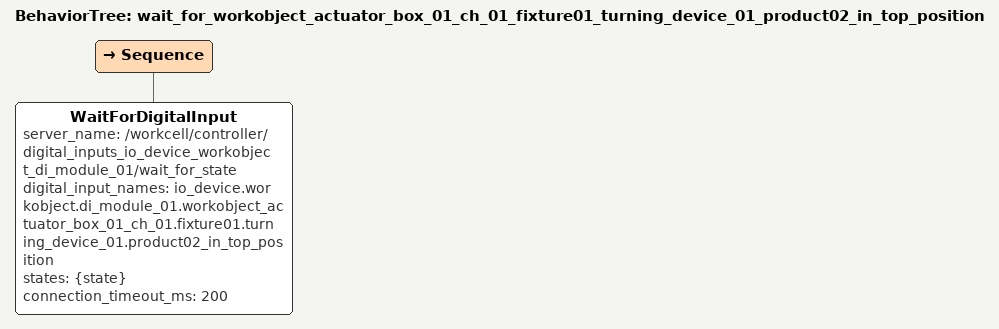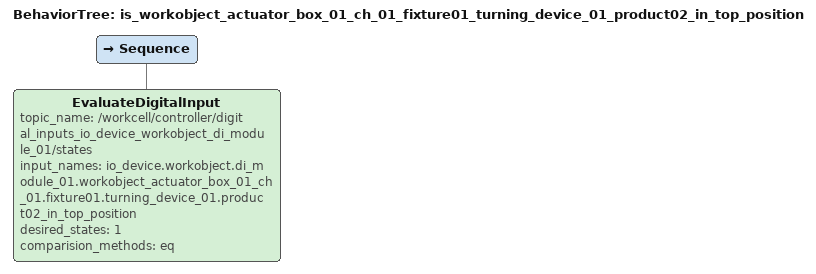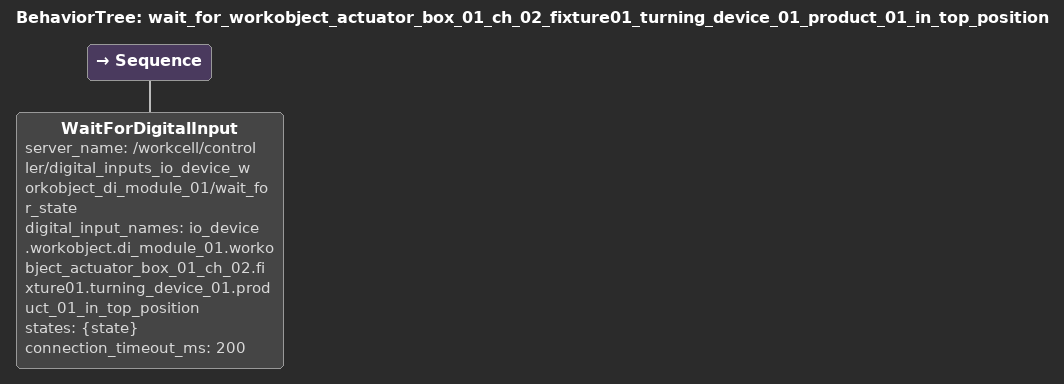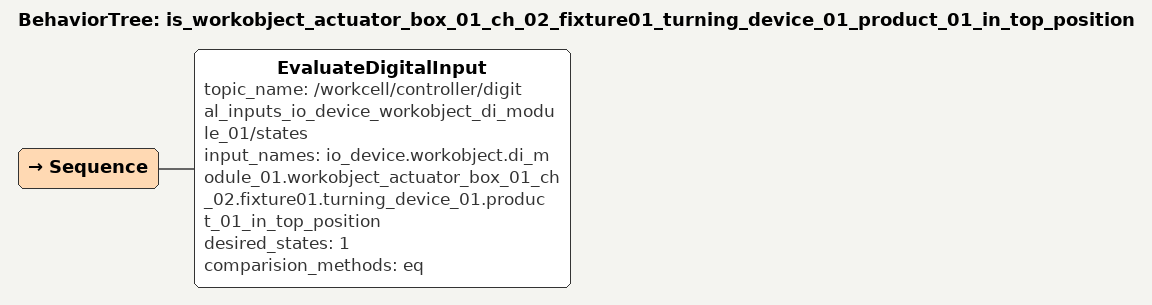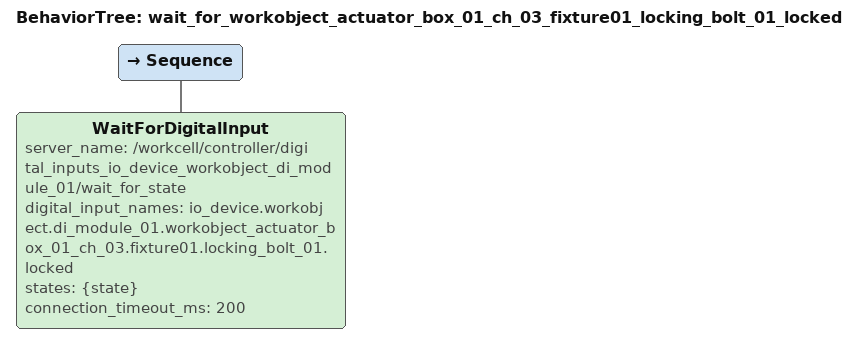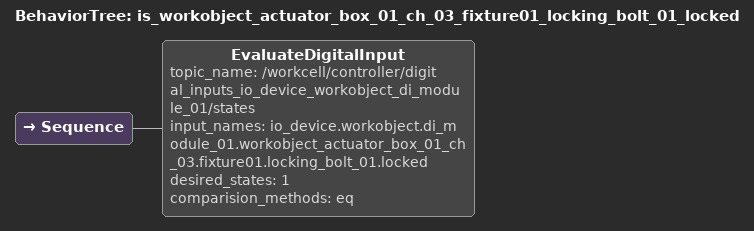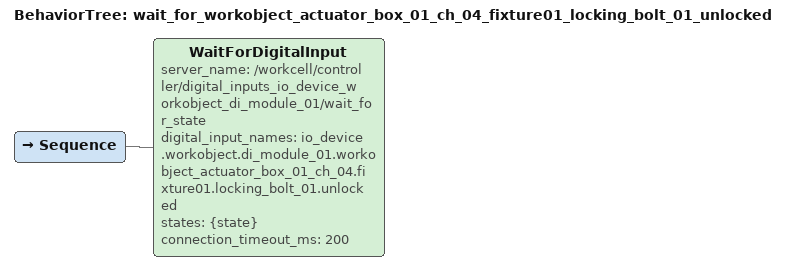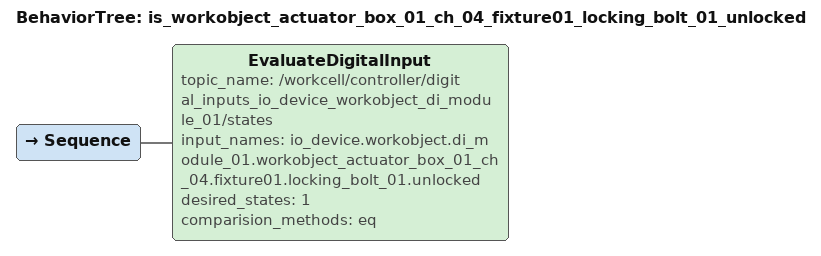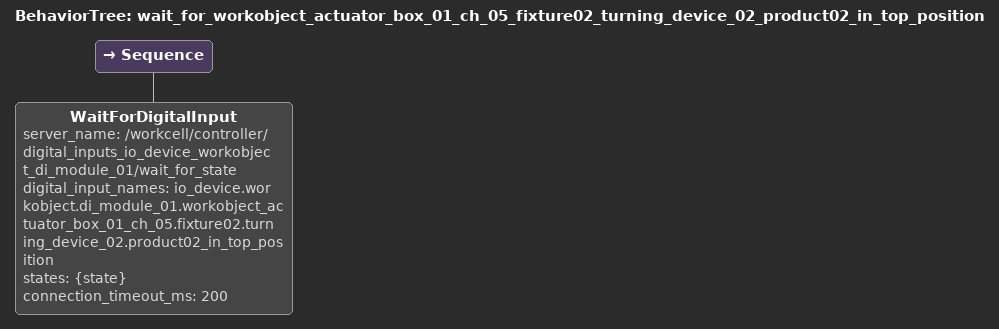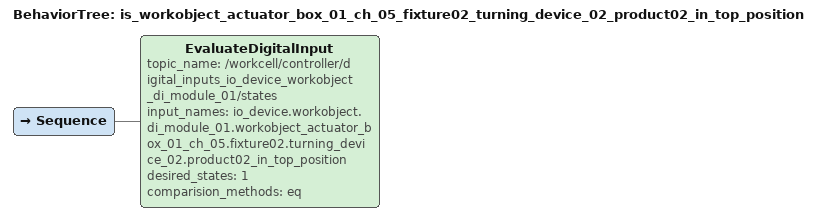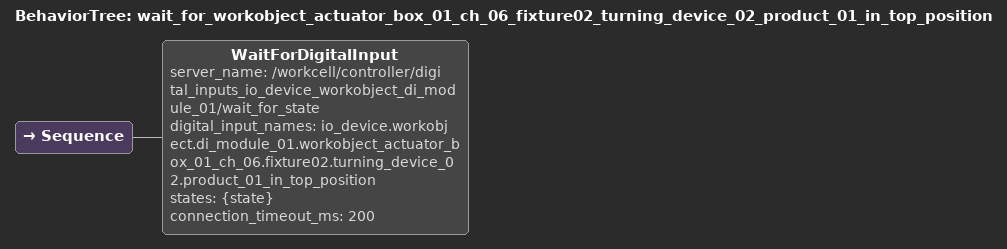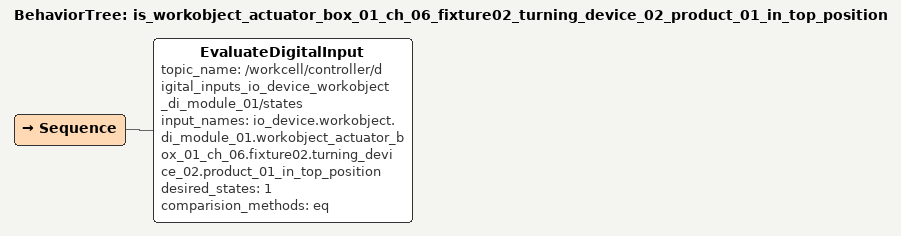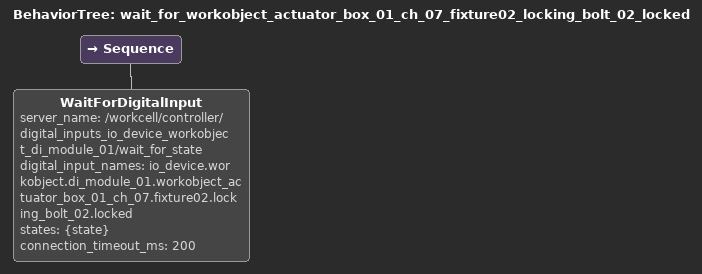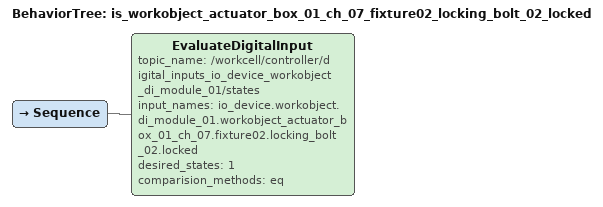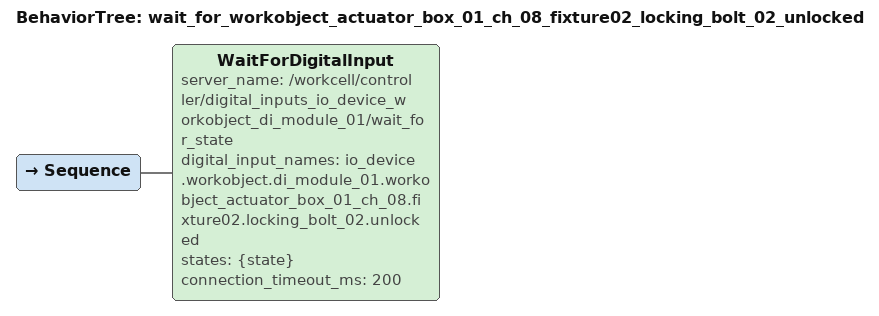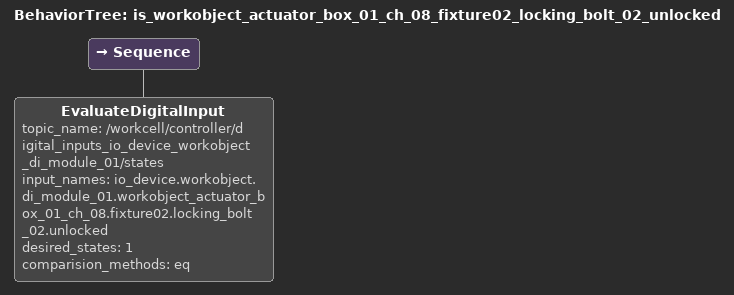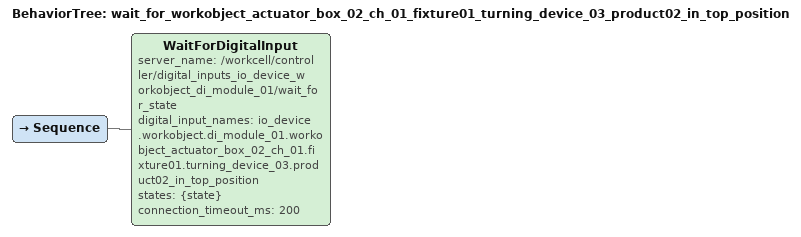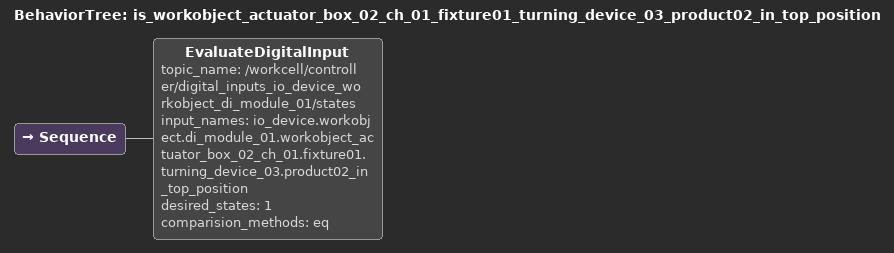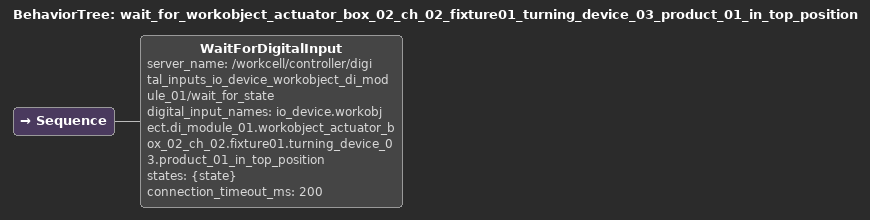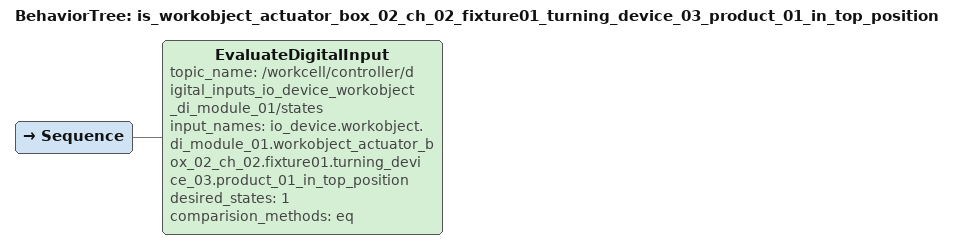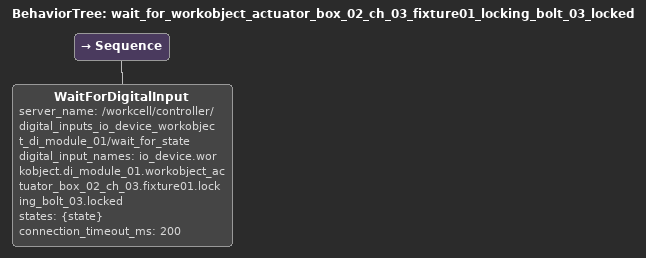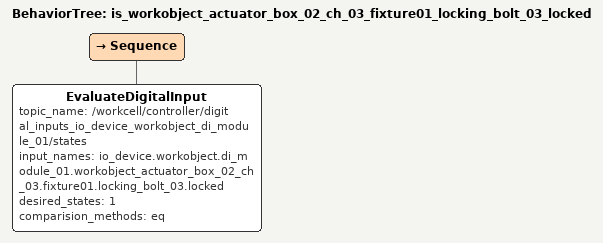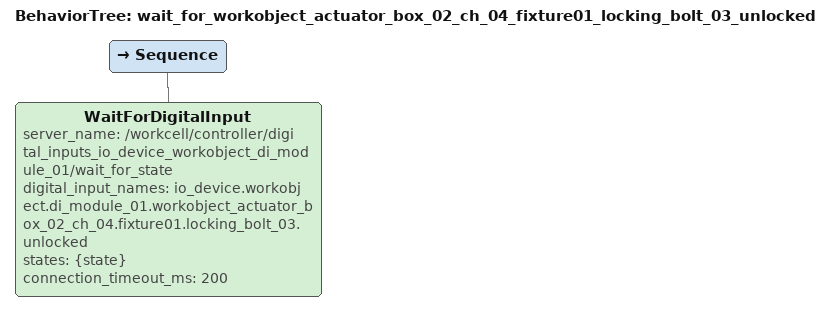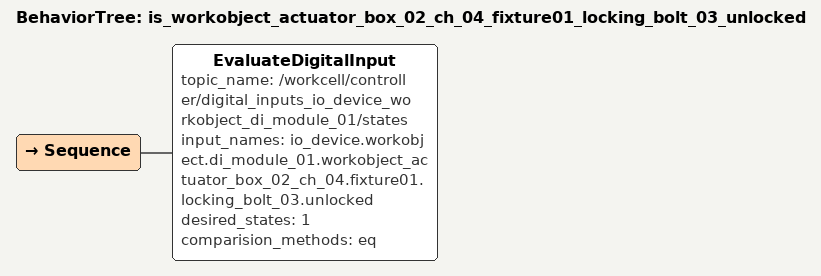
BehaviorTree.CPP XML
<BehaviorTree ID="wait_for_workobject_actuator_box_01_ch_01_fixture01_turning_device_01_product02_in_top_position">
  <Sequence>
    <WaitForDigitalInput server_name="/workcell/controller/digital_inputs_io_device_workobject_di_module_01/wait_for_state" digital_input_names="io_device.workobject.di_module_01.workobject_actuator_box_01_ch_01.fixture01.turning_device_01.product02_in_top_position" states="{state}" connection_timeout_ms="200"/>
  </Sequence>
</BehaviorTree>

<BehaviorTree ID="is_workobject_actuator_box_01_ch_01_fixture01_turning_device_01_product02_in_top_position">
  <Sequence>
    <EvaluateDigitalInput topic_name="/workcell/controller/digital_inputs_io_device_workobject_di_module_01/states" input_names="io_device.workobject.di_module_01.workobject_actuator_box_01_ch_01.fixture01.turning_device_01.product02_in_top_position" desired_states="1" comparision_methods="eq"/>
  </Sequence>
</BehaviorTree>

<BehaviorTree ID="wait_for_workobject_actuator_box_01_ch_02_fixture01_turning_device_01_product_01_in_top_position">
  <Sequence>
    <WaitForDigitalInput server_name="/workcell/controller/digital_inputs_io_device_workobject_di_module_01/wait_for_state" digital_input_names="io_device.workobject.di_module_01.workobject_actuator_box_01_ch_02.fixture01.turning_device_01.product_01_in_top_position" states="{state}" connection_timeout_ms="200"/>
  </Sequence>
</BehaviorTree>

<BehaviorTree ID="is_workobject_actuator_box_01_ch_02_fixture01_turning_device_01_product_01_in_top_position">
  <Sequence>
    <EvaluateDigitalInput topic_name="/workcell/controller/digital_inputs_io_device_workobject_di_module_01/states" input_names="io_device.workobject.di_module_01.workobject_actuator_box_01_ch_02.fixture01.turning_device_01.product_01_in_top_position" desired_states="1" comparision_methods="eq"/>
  </Sequence>
</BehaviorTree>

<BehaviorTree ID="wait_for_workobject_actuator_box_01_ch_03_fixture01_locking_bolt_01_locked">
  <Sequence>
    <WaitForDigitalInput server_name="/workcell/controller/digital_inputs_io_device_workobject_di_module_01/wait_for_state" digital_input_names="io_device.workobject.di_module_01.workobject_actuator_box_01_ch_03.fixture01.locking_bolt_01.locked" states="{state}" connection_timeout_ms="200"/>
  </Sequence>
</BehaviorTree>

<BehaviorTree ID="is_workobject_actuator_box_01_ch_03_fixture01_locking_bolt_01_locked">
  <Sequence>
    <EvaluateDigitalInput topic_name="/workcell/controller/digital_inputs_io_device_workobject_di_module_01/states" input_names="io_device.workobject.di_module_01.workobject_actuator_box_01_ch_03.fixture01.locking_bolt_01.locked" desired_states="1" comparision_methods="eq"/>
  </Sequence>
</BehaviorTree>

<BehaviorTree ID="wait_for_workobject_actuator_box_01_ch_04_fixture01_locking_bolt_01_unlocked">
  <Sequence>
    <WaitForDigitalInput server_name="/workcell/controller/digital_inputs_io_device_workobject_di_module_01/wait_for_state" digital_input_names="io_device.workobject.di_module_01.workobject_actuator_box_01_ch_04.fixture01.locking_bolt_01.unlocked" states="{state}" connection_timeout_ms="200"/>
  </Sequence>
</BehaviorTree>

<BehaviorTree ID="is_workobject_actuator_box_01_ch_04_fixture01_locking_bolt_01_unlocked">
  <Sequence>
    <EvaluateDigitalInput topic_name="/workcell/controller/digital_inputs_io_device_workobject_di_module_01/states" input_names="io_device.workobject.di_module_01.workobject_actuator_box_01_ch_04.fixture01.locking_bolt_01.unlocked" desired_states="1" comparision_methods="eq"/>
  </Sequence>
</BehaviorTree>

<BehaviorTree ID="wait_for_workobject_actuator_box_01_ch_05_fixture02_turning_device_02_product02_in_top_position">
  <Sequence>
    <WaitForDigitalInput server_name="/workcell/controller/digital_inputs_io_device_workobject_di_module_01/wait_for_state" digital_input_names="io_device.workobject.di_module_01.workobject_actuator_box_01_ch_05.fixture02.turning_device_02.product02_in_top_position" states="{state}" connection_timeout_ms="200"/>
  </Sequence>
</BehaviorTree>

<BehaviorTree ID="is_workobject_actuator_box_01_ch_05_fixture02_turning_device_02_product02_in_top_position">
  <Sequence>
    <EvaluateDigitalInput topic_name="/workcell/controller/digital_inputs_io_device_workobject_di_module_01/states" input_names="io_device.workobject.di_module_01.workobject_actuator_box_01_ch_05.fixture02.turning_device_02.product02_in_top_position" desired_states="1" comparision_methods="eq"/>
  </Sequence>
</BehaviorTree>

<BehaviorTree ID="wait_for_workobject_actuator_box_01_ch_06_fixture02_turning_device_02_product_01_in_top_position">
  <Sequence>
    <WaitForDigitalInput server_name="/workcell/controller/digital_inputs_io_device_workobject_di_module_01/wait_for_state" digital_input_names="io_device.workobject.di_module_01.workobject_actuator_box_01_ch_06.fixture02.turning_device_02.product_01_in_top_position" states="{state}" connection_timeout_ms="200"/>
  </Sequence>
</BehaviorTree>

<BehaviorTree ID="is_workobject_actuator_box_01_ch_06_fixture02_turning_device_02_product_01_in_top_position">
  <Sequence>
    <EvaluateDigitalInput topic_name="/workcell/controller/digital_inputs_io_device_workobject_di_module_01/states" input_names="io_device.workobject.di_module_01.workobject_actuator_box_01_ch_06.fixture02.turning_device_02.product_01_in_top_position" desired_states="1" comparision_methods="eq"/>
  </Sequence>
</BehaviorTree>

<BehaviorTree ID="wait_for_workobject_actuator_box_01_ch_07_fixture02_locking_bolt_02_locked">
  <Sequence>
    <WaitForDigitalInput server_name="/workcell/controller/digital_inputs_io_device_workobject_di_module_01/wait_for_state" digital_input_names="io_device.workobject.di_module_01.workobject_actuator_box_01_ch_07.fixture02.locking_bolt_02.locked" states="{state}" connection_timeout_ms="200"/>
  </Sequence>
</BehaviorTree>

<BehaviorTree ID="is_workobject_actuator_box_01_ch_07_fixture02_locking_bolt_02_locked">
  <Sequence>
    <EvaluateDigitalInput topic_name="/workcell/controller/digital_inputs_io_device_workobject_di_module_01/states" input_names="io_device.workobject.di_module_01.workobject_actuator_box_01_ch_07.fixture02.locking_bolt_02.locked" desired_states="1" comparision_methods="eq"/>
  </Sequence>
</BehaviorTree>

<BehaviorTree ID="wait_for_workobject_actuator_box_01_ch_08_fixture02_locking_bolt_02_unlocked">
  <Sequence>
    <WaitForDigitalInput server_name="/workcell/controller/digital_inputs_io_device_workobject_di_module_01/wait_for_state" digital_input_names="io_device.workobject.di_module_01.workobject_actuator_box_01_ch_08.fixture02.locking_bolt_02.unlocked" states="{state}" connection_timeout_ms="200"/>
  </Sequence>
</BehaviorTree>

<BehaviorTree ID="is_workobject_actuator_box_01_ch_08_fixture02_locking_bolt_02_unlocked">
  <Sequence>
    <EvaluateDigitalInput topic_name="/workcell/controller/digital_inputs_io_device_workobject_di_module_01/states" input_names="io_device.workobject.di_module_01.workobject_actuator_box_01_ch_08.fixture02.locking_bolt_02.unlocked" desired_states="1" comparision_methods="eq"/>
  </Sequence>
</BehaviorTree>

<BehaviorTree ID="wait_for_workobject_actuator_box_02_ch_01_fixture01_turning_device_03_product02_in_top_position">
  <Sequence>
    <WaitForDigitalInput server_name="/workcell/controller/digital_inputs_io_device_workobject_di_module_01/wait_for_state" digital_input_names="io_device.workobject.di_module_01.workobject_actuator_box_02_ch_01.fixture01.turning_device_03.product02_in_top_position" states="{state}" connection_timeout_ms="200"/>
  </Sequence>
</BehaviorTree>

<BehaviorTree ID="is_workobject_actuator_box_02_ch_01_fixture01_turning_device_03_product02_in_top_position">
  <Sequence>
    <EvaluateDigitalInput topic_name="/workcell/controller/digital_inputs_io_device_workobject_di_module_01/states" input_names="io_device.workobject.di_module_01.workobject_actuator_box_02_ch_01.fixture01.turning_device_03.product02_in_top_position" desired_states="1" comparision_methods="eq"/>
  </Sequence>
</BehaviorTree>

<BehaviorTree ID="wait_for_workobject_actuator_box_02_ch_02_fixture01_turning_device_03_product_01_in_top_position">
  <Sequence>
    <WaitForDigitalInput server_name="/workcell/controller/digital_inputs_io_device_workobject_di_module_01/wait_for_state" digital_input_names="io_device.workobject.di_module_01.workobject_actuator_box_02_ch_02.fixture01.turning_device_03.product_01_in_top_position" states="{state}" connection_timeout_ms="200"/>
  </Sequence>
</BehaviorTree>

<BehaviorTree ID="is_workobject_actuator_box_02_ch_02_fixture01_turning_device_03_product_01_in_top_position">
  <Sequence>
    <EvaluateDigitalInput topic_name="/workcell/controller/digital_inputs_io_device_workobject_di_module_01/states" input_names="io_device.workobject.di_module_01.workobject_actuator_box_02_ch_02.fixture01.turning_device_03.product_01_in_top_position" desired_states="1" comparision_methods="eq"/>
  </Sequence>
</BehaviorTree>

<BehaviorTree ID="wait_for_workobject_actuator_box_02_ch_03_fixture01_locking_bolt_03_locked">
  <Sequence>
    <WaitForDigitalInput server_name="/workcell/controller/digital_inputs_io_device_workobject_di_module_01/wait_for_state" digital_input_names="io_device.workobject.di_module_01.workobject_actuator_box_02_ch_03.fixture01.locking_bolt_03.locked" states="{state}" connection_timeout_ms="200"/>
  </Sequence>
</BehaviorTree>

<BehaviorTree ID="is_workobject_actuator_box_02_ch_03_fixture01_locking_bolt_03_locked">
  <Sequence>
    <EvaluateDigitalInput topic_name="/workcell/controller/digital_inputs_io_device_workobject_di_module_01/states" input_names="io_device.workobject.di_module_01.workobject_actuator_box_02_ch_03.fixture01.locking_bolt_03.locked" desired_states="1" comparision_methods="eq"/>
  </Sequence>
</BehaviorTree>

<BehaviorTree ID="wait_for_workobject_actuator_box_02_ch_04_fixture01_locking_bolt_03_unlocked">
  <Sequence>
    <WaitForDigitalInput server_name="/workcell/controller/digital_inputs_io_device_workobject_di_module_01/wait_for_state" digital_input_names="io_device.workobject.di_module_01.workobject_actuator_box_02_ch_04.fixture01.locking_bolt_03.unlocked" states="{state}" connection_timeout_ms="200"/>
  </Sequence>
</BehaviorTree>

<BehaviorTree ID="is_workobject_actuator_box_02_ch_04_fixture01_locking_bolt_03_unlocked">
  <Sequence>
    <EvaluateDigitalInput topic_name="/workcell/controller/digital_inputs_io_device_workobject_di_module_01/states" input_names="io_device.workobject.di_module_01.workobject_actuator_box_02_ch_04.fixture01.locking_bolt_03.unlocked" desired_states="1" comparision_methods="eq"/>
  </Sequence>
</BehaviorTree>
